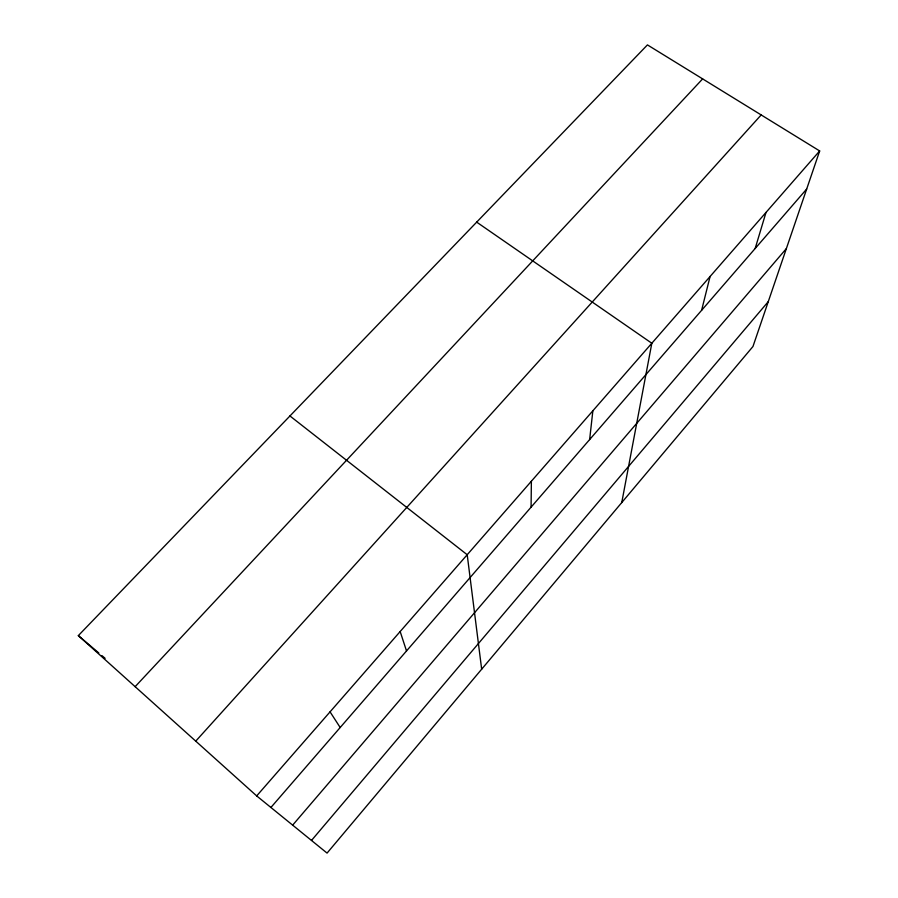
<?xml version="1.0" encoding="UTF-8"?>
<svg xmlns="http://www.w3.org/2000/svg" width="898" height="898" viewBox="0 0 898 898"><rect width="100%" height="100%" fill="white"/><g stroke="black" fill="none" stroke-linecap="round" stroke-linejoin="round"><path stroke-width="1.35" d="M531.077 507.157L531.38 481.227M589.638 439.571L592.86 410.79M621.753 502.577L651.825 343.249L476.681 222.132M701.607 310.315L710.082 276.494M755.162 248.499L765.994 212.456M819.672 150.954L752.962 346.505L327.063 853.1L256.682 795.909L78.328 635.616L647.436 44.9L819.672 150.954L256.682 795.909M311.494 840.449L768.273 301.627M292.658 825.139L786.356 248.611M270.915 807.47L806.685 189.029M195.742 741.142L761.178 114.933M135.138 686.678L702.64 78.889M289.942 415.965L467.207 554.74L481.665 669.212M78.328 635.616L98.814 652.969M101.923 655.607L105.111 658.313M330.06 711.845L340.185 727.515M400.171 631.53L406.513 650.949"/></g></svg>
